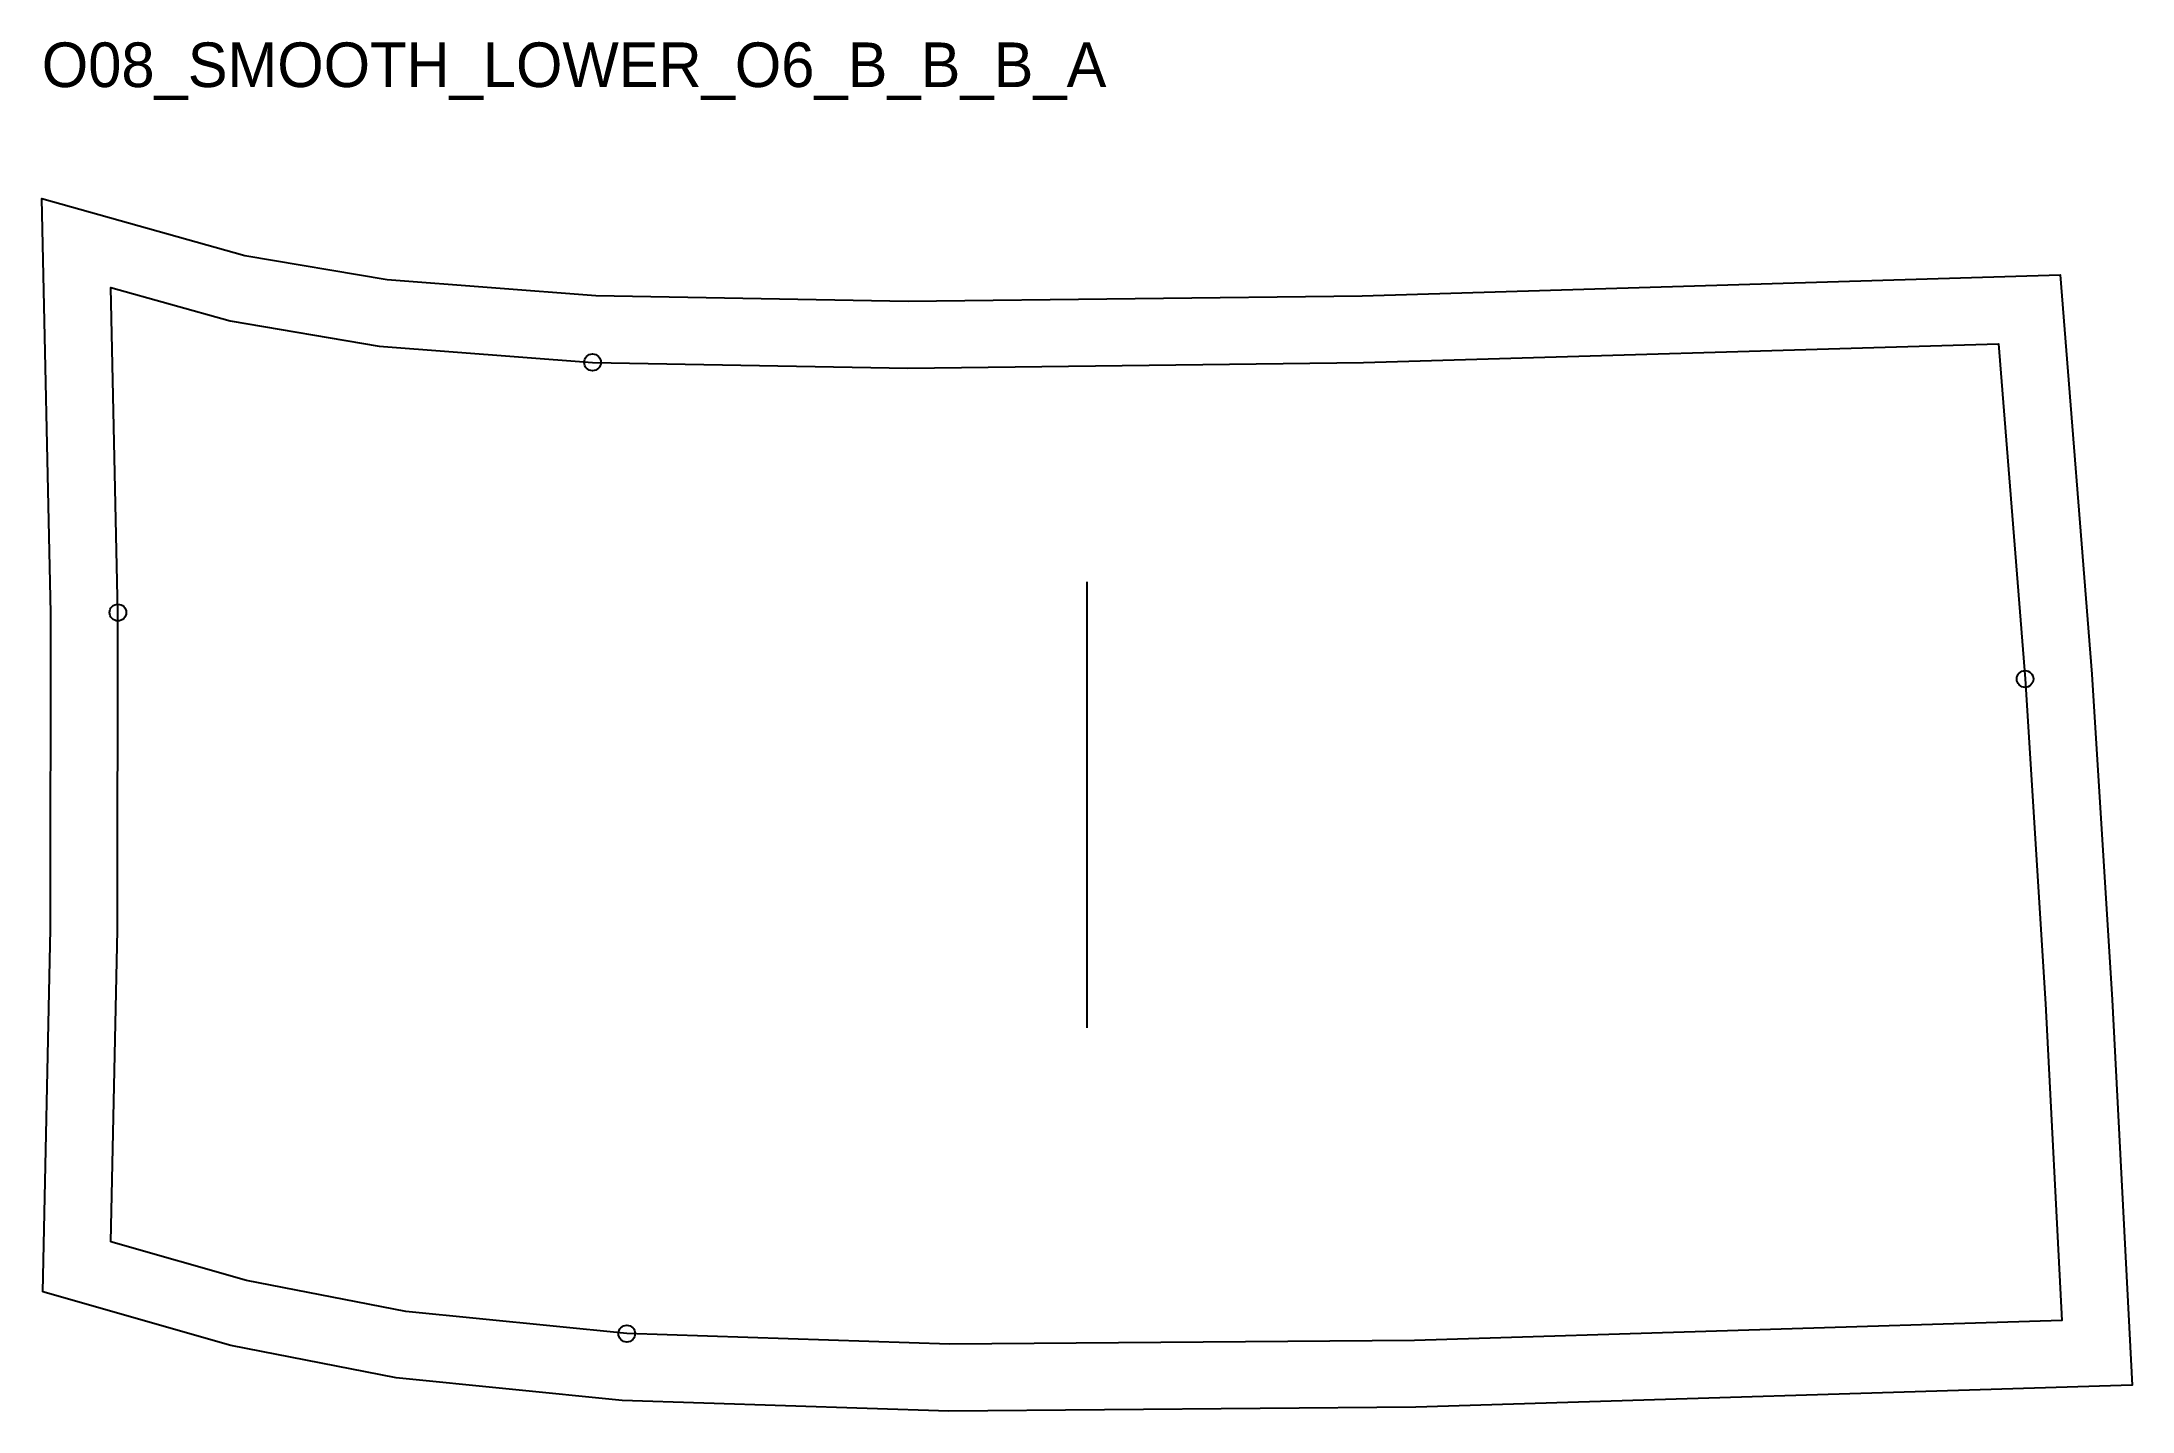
# Model space of a CAD drawing. Header units: millimetres. Extents: x -12 to 362, y -30 to 215.
import ezdxf

# ---------------------------------------------------------------- set-up
doc = ezdxf.new("R2010")
doc.units = ezdxf.units.MM
for name, color, linetype in [('CUT', 1, 'Continuous'), ('GRAIN', 3, 'Continuous'), ('ID', 7, 'Continuous'), ('NOTCH', 2, 'Continuous'), ('SEAM', 5, 'Continuous')]:
    doc.layers.add(name, color=color, linetype=linetype)

msp = doc.modelspace()

# ---------------------------------------------------------------- linework, layer by layer
at = {"layer": 'CUT'}
msp.add_lwpolyline([(-12.2, -9), (-10.77, 56.02), (-10.71, 112.69), (-12.36, 187.06), (24.04, 176.84), (49.57, 172.52), (86.95, 169.69), (142.95, 168.65), (224.35, 169.65), (349.46, 173.37), (355.16, 101.76), (358.82, 43.36), (362.4, -25.74), (233.98, -29.7), (150.23, -30.4), (91.71, -28.47), (51.15, -24.39), (21.51, -18.61), (-12.2, -9)], close=True, dxfattribs=at)
at = {"layer": 'GRAIN'}
msp.add_line((175.02, 38.33), (175.02, 118.33), dxfattribs=at)
at = {"layer": 'NOTCH'}
for centre in [(86.38, 157.69), (1.29, 112.82), (343.19, 100.91), (92.51, -16.49)]:
    msp.add_circle(centre, 1.5, dxfattribs=at)
at = {"layer": 'SEAM'}
msp.add_lwpolyline([(0, 0), (1.23, 55.89), (1.29, 112.82), (0, 171.12), (21.41, 165.11), (48.12, 160.59), (86.38, 157.69), (142.92, 156.65), (224.61, 157.66), (338.4, 161.04), (343.19, 100.91), (346.84, 42.68), (349.78, -14.12), (233.74, -17.71), (150.38, -18.4), (92.51, -16.49), (52.9, -12.51), (24.31, -6.93)], close=True, dxfattribs=at)

# ---------------------------------------------------------------- texts
at = {"layer": 'ID'}
msp.add_text('O08_SMOOTH_LOWER_O6_B_B_B_A', height=8, dxfattribs=at).set_placement((-12.36, 207.06))

doc.saveas('drawing.dxf')
